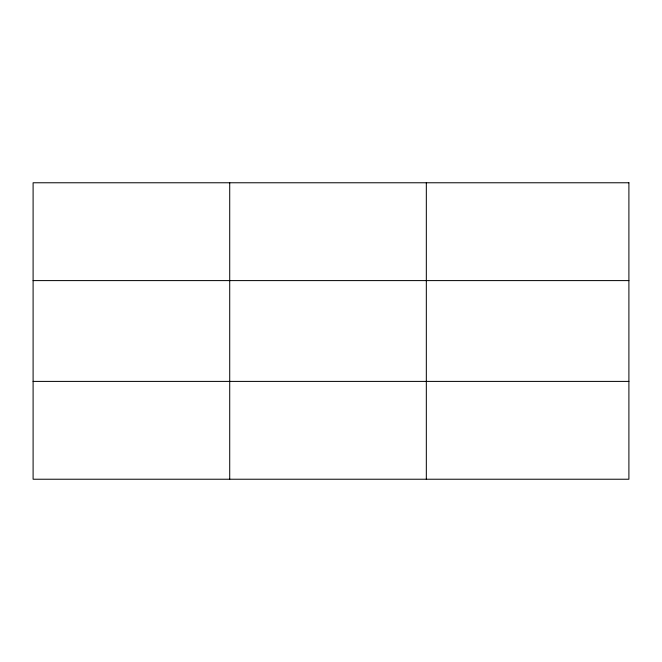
<?xml version="1.0" encoding="UTF-8"?>
<svg xmlns="http://www.w3.org/2000/svg" width="662" height="662" viewBox="0 0 662 662"><rect width="100%" height="100%" fill="white"/><g stroke="black" fill="none" stroke-linecap="round" stroke-linejoin="round"><path stroke-width="0.99" d="M229.714 182.77L229.714 479.23M426.328 182.77L426.328 479.23M33.1 280.597L628.9 280.597M33.1 381.403L628.9 381.403M628.9 182.77L628.9 479.23L33.1 479.23L33.1 182.77L628.9 182.77"/></g></svg>
